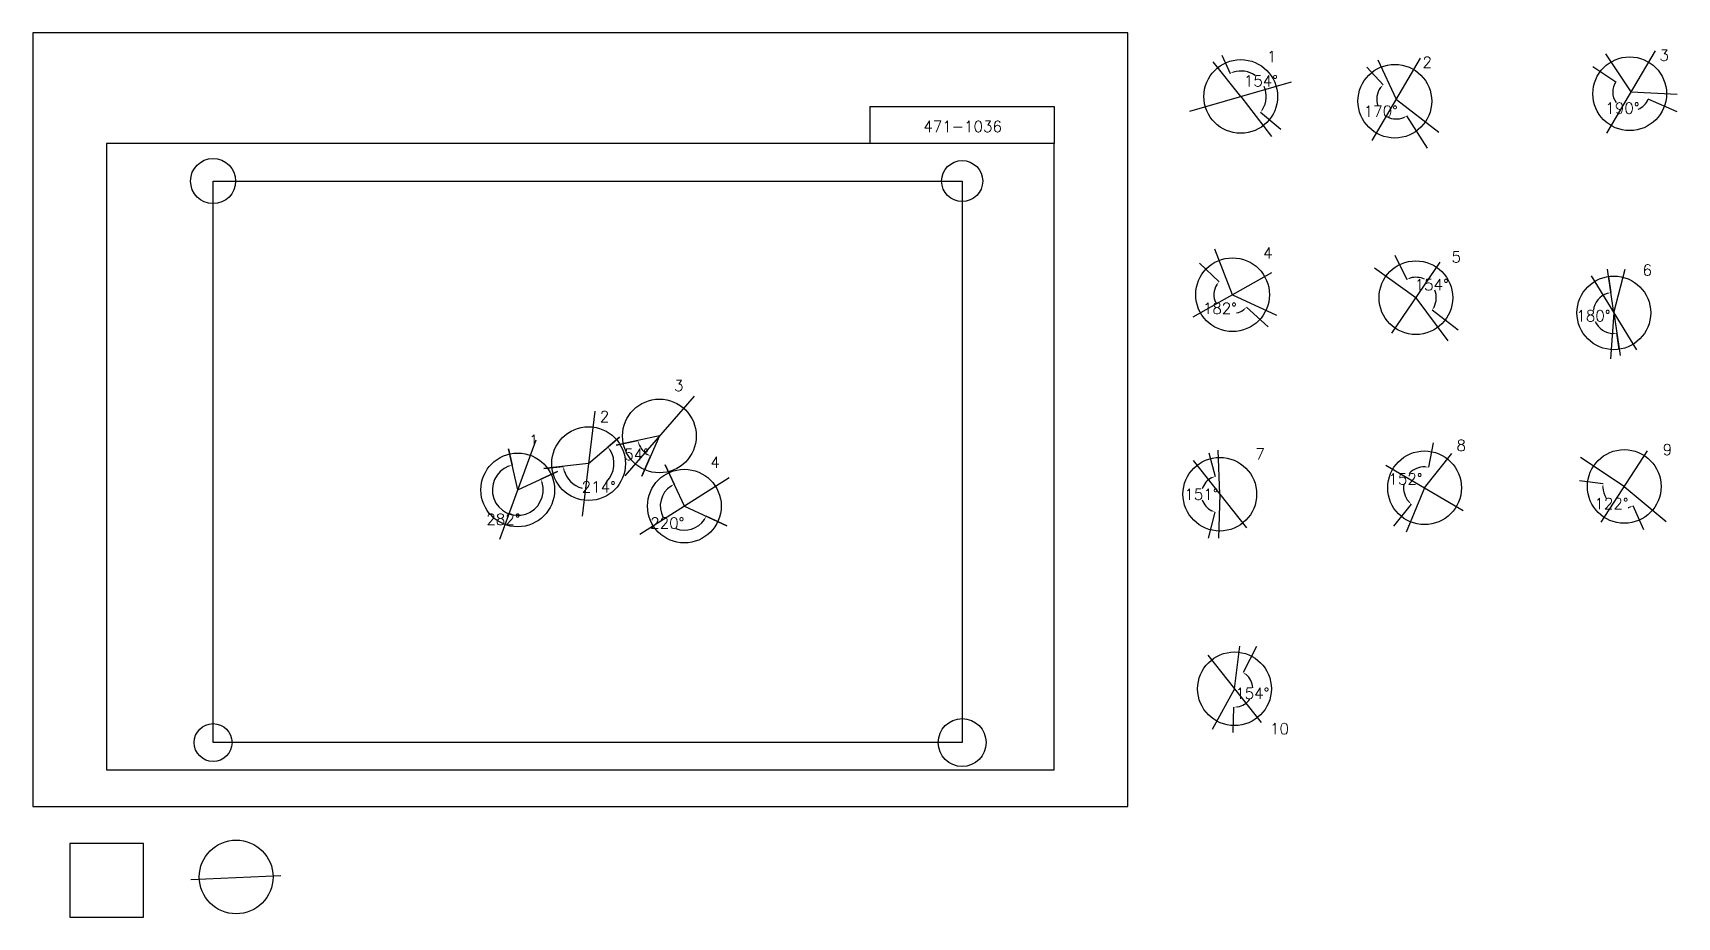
# Model space of a CAD drawing. Extents: x 0 to 2230150, y -150000 to 1050000.
import ezdxf

# ---------------------------------------------------------------- set-up
doc = ezdxf.new("R2010")
doc.units = 0
doc.header["$MEASUREMENT"] = 0
doc.layers.get('0').update_dxf_attribs({"linetype": 'CONTINUOUS'})
doc.layers.get('Defpoints').update_dxf_attribs({"linetype": 'CONTINUOUS'})
for name, color, linetype in [('_0-0_', 7, 'CONTINUOUS'), ('_0-1_V-nasSTD', 7, 'CONTINUOUS'), ('_0-2_番号', 7, 'CONTINUOUS'), ('ADD_LINE', 7, 'CONTINUOUS'), ('文字', 7, 'CONTINUOUS'), ('画像', 7, 'CONTINUOUS')]:
    doc.layers.add(name, color=color, linetype=linetype)
doc.layers.add('位置合わせ用', color=7, linetype='CONTINUOUS', plot=False)
doc.styles.get("Standard").update_dxf_attribs({"font": 'txt', "height": 15000, "bigfont": 'bigfont.shx'})
doc.dimstyles.get("Standard").update_dxf_attribs({"dimtxt": 0.18, "dimasz": 0.18, "dimexe": 0.18, "dimexo": 0.0625, "dimgap": 0.09, "dimtad": 0, "dimtih": 1, "dimtoh": 1, "dimdec": 4, "dimzin": 0, "dimdsep": 46, "dimtxsty": 'Standard', "dimcen": 0.09, "dimadec": 0, "dimazin": 0, "dimtfac": 1, "dimtdec": 4, "dimtofl": 0, "dimtmove": 0, "dimatfit": 3, "dimfxl": 1, "dimtolj": 1, "dimtzin": 0, "dimarcsym": 0})
picture_1 = doc.add_image_def('image1.jpg', size_in_pixel=(800, 600))

# ---------------------------------------------------------------- blocks, each defined once
blk = doc.blocks.new('-000-CCURVE_ORG002')
at = {"layer": '_0-0_', "color": 5, "linetype": 'Continuous'}
for p, q in [((30, -10), (10, -10)), ((10, -10), (10, -30)), ((30, -30), (30, -10)), ((10, -30), (30, -30))]:
    blk.add_line(p, q, dxfattribs=at)
blk = doc.blocks.new('-008-$$ATRU$$11$$背景色$$色$$0_0_0')
at = {"layer": '_0-2_番号'}
blk.add_blockref('-000-CCURVE_ORG002', (0, 0), dxfattribs=at)
blk = doc.blocks.new('*D27')
at = {"layer": 'ADD_LINE', "color": 0, "linetype": 'Continuous', "lineweight": -2}
for p, q in [((1612482, 1019756), (1623866, 995044)), ((1692790, 918934), (1664951, 941812))]:
    blk.add_line(p, q, dxfattribs=at)
for start, end in [(55.935441, 106.423298), (328.898292, 23.176446)]:
    blk.add_arc((1638300, 963714), 34496, start, end, dxfattribs=at)
at = {"layer": 'ADD_LINE', "color": 0}
for points in [[(1628254, 997582), (1628840, 996022), (1623866, 995045)], [(1667157, 946376), (1668518, 945414), (1664951, 941812)]]:
    blk.add_solid(points, dxfattribs=at)
at = {"layer": 'Defpoints', "color": 0}
for p in [(1612482, 1019756), (1638300, 963714), (1672046, 970868), (1692790, 918934)]:
    blk.add_point(p, dxfattribs=at)
at = {"layer": 'ADD_LINE', "color": 0, "linetype": 'Continuous', "insert": (1665608, 984790), "char_height": 15000, "attachment_point": 5}
blk.add_mtext('\\A1;154%%d', dxfattribs=at)
blk = doc.blocks.new('*D28')
at = {"color": 0, "linetype": 'Continuous', "lineweight": -2}
for p, q in [((1809179, 1003391), (1831324, 979396)), ((1891517, 893504), (1863720, 937271))]:
    blk.add_line(p, q, dxfattribs=at)
for start, end in [(143.458517, 199.177328), (242.968088, 291.666013)]:
    blk.add_arc((1849418, 959791), 26678, start, end, dxfattribs=at)
at = {"color": 0}
for points in [[(1828604, 975119), (1827364, 976233), (1831324, 979396)], [(1859646, 934256), (1858888, 935740), (1863721, 937271)]]:
    blk.add_solid(points, dxfattribs=at)
at = {"layer": 'Defpoints', "color": 0}
for p in [(1809179, 1003391), (1849418, 959791), (1823088, 955491), (1891518, 893504)]:
    blk.add_point(p, dxfattribs=at)
at = {"color": 0, "linetype": 'Continuous', "insert": (1828270, 943528), "char_height": 15000, "attachment_point": 5}
blk.add_mtext('\\A1;170%%d', dxfattribs=at)
blk = doc.blocks.new('*D31')
at = {"layer": 'ADD_LINE', "color": 0, "linetype": 'Continuous', "lineweight": -2}
for p, q in [((2115662, 1004203), (2146913, 983688)), ((2230150, 942907), (2190978, 959896))]:
    blk.add_line(p, q, dxfattribs=at)
for start, end in [(146.716384, 215.556167), (291.744567, 336.55299)]:
    blk.add_arc((2167922, 969896), 25131, start, end, dxfattribs=at)
at = {"layer": 'ADD_LINE', "color": 0}
for points in [[(2146913, 983688), (2146913, 983688), (2146913, 983688)], [(2190978, 959896), (2190978, 959896), (2190978, 959896)]]:
    blk.add_solid(points, dxfattribs=at)
at = {"layer": 'Defpoints', "color": 0}
for p in [(2115662, 1004204), (2167922, 969896), (2146156, 957332), (2230150, 942907)]:
    blk.add_point(p, dxfattribs=at)
at = {"layer": 'ADD_LINE', "color": 0, "linetype": 'Continuous', "insert": (2155982, 947782), "char_height": 15000, "attachment_point": 5}
blk.add_mtext('\\A1;190%%d', dxfattribs=at)
blk = doc.blocks.new('*D492')
at = {"color": 0, "linetype": 'Continuous', "lineweight": -2}
for p, q in [((1582560, 737261), (1608834, 712185)), ((1675657, 651191), (1646046, 677753))]:
    blk.add_line(p, q, dxfattribs=at)
for start, end in [(147.654398, 205.986177), (282.024317, 306.788949)]:
    blk.add_arc((1627174, 694681), 25352, start, end, dxfattribs=at)
at = {"color": 0}
for points in [[(1606412, 707733), (1605099, 708759), (1608834, 712185)], [(1642919, 673763), (1641794, 674993), (1646046, 677753)]]:
    blk.add_solid(points, dxfattribs=at)
at = {"layer": 'Defpoints', "color": 0}
for p in [(1582560, 737262), (1627174, 694681), (1602920, 687300), (1675658, 651190)]:
    blk.add_point(p, dxfattribs=at)
at = {"color": 0, "linetype": 'Continuous', "insert": (1609955, 676073), "char_height": 15000, "attachment_point": 5}
blk.add_mtext('\\A1;182%%d', dxfattribs=at)
blk = doc.blocks.new('*D493')
at = {"color": 0, "linetype": 'Continuous', "lineweight": -2}
for p, q in [((1847215, 748386), (1863522, 715452)), ((1933285, 646506), (1897834, 673710))]:
    blk.add_line(p, q, dxfattribs=at)
for start, end in [(64.877904, 105.999917), (332.840982, 21.383423)]:
    blk.add_arc((1875830, 690596), 27737, start, end, dxfattribs=at)
at = {"color": 0}
for points in [[(1867883, 718035), (1868485, 716481), (1863522, 715453)], [(1899804, 678380), (1901213, 677489), (1897835, 673710)]]:
    blk.add_solid(points, dxfattribs=at)
at = {"layer": 'Defpoints', "color": 0}
for p in [(1847214, 748386), (1887525, 715747), (1875830, 690596), (1933286, 646506)]:
    blk.add_point(p, dxfattribs=at)
at = {"color": 0, "linetype": 'Continuous', "insert": (1897257, 708209), "char_height": 15000, "attachment_point": 5}
blk.add_mtext('\\A1;154%%d', dxfattribs=at)
blk = doc.blocks.new('*D494')
at = {"color": 0, "linetype": 'Continuous', "lineweight": -2}
for p, q in [((2097719, 442479), (2129651, 438247)), ((2185031, 375777), (2170441, 407971))]:
    blk.add_line(p, q, dxfattribs=at)
for start, end in [(182.32444, 213.011449), (280.28229, 284.506363)]:
    blk.add_arc((2158450, 434431), 29051, start, end, dxfattribs=at)
at = {"color": 0}
for points in [[(2130255, 433215), (2128590, 433290), (2129651, 438247)], [(2166004, 405520), (2165449, 407092), (2170441, 407970)]]:
    blk.add_solid(points, dxfattribs=at)
at = {"layer": 'Defpoints', "color": 0}
for p in [(2097719, 442479), (2158450, 434431), (2134111, 418569), (2185032, 375776)]:
    blk.add_point(p, dxfattribs=at)
at = {"color": 0, "linetype": 'Continuous', "insert": (2141135, 411104), "char_height": 15000, "attachment_point": 5}
blk.add_mtext('\\A1;122%%d', dxfattribs=at)
blk = doc.blocks.new('*D495')
at = {"color": 0, "linetype": 'Continuous', "lineweight": -2}
for p, q in [((1899485, 493442), (1893065, 460614)), ((1845899, 380648), (1869761, 410403))]:
    blk.add_line(p, q, dxfattribs=at)
for start, end in [(88.997379, 136.834749), (170.916699, 221.208715)]:
    blk.add_arc((1887594, 432640), 28505, start, end, dxfattribs=at)
at = {"color": 0}
for points in [[(1888005, 460311), (1888181, 461969), (1893065, 460615)], [(1865573, 413259), (1866726, 414463), (1869761, 410403)]]:
    blk.add_solid(points, dxfattribs=at)
at = {"layer": 'Defpoints', "color": 0}
for p in [(1899486, 493442), (1869381, 454567), (1887594, 432640), (1845899, 380648)]:
    blk.add_point(p, dxfattribs=at)
at = {"color": 0, "linetype": 'Continuous', "insert": (1861739, 444640), "char_height": 15000, "attachment_point": 5}
blk.add_mtext('\\A1;152%%d', dxfattribs=at)
blk = doc.blocks.new('*D496')
at = {"color": 0, "linetype": 'Continuous', "lineweight": -2}
for p, q in [((1594921, 479957), (1603443, 448007)), ((1594453, 364310), (1603625, 399771))]:
    blk.add_line(p, q, dxfattribs=at)
for start, end in [(116.442259, 162.722612), (197.730428, 243.989803)]:
    blk.add_arc((1609870, 423913), 24936, start, end, dxfattribs=at)
at = {"color": 0}
for points in [[(1599060, 445461), (1598471, 447020), (1603443, 448007)], [(1598646, 400720), (1599223, 402284), (1603625, 399771)]]:
    blk.add_solid(points, dxfattribs=at)
at = {"layer": 'Defpoints', "color": 0}
for p in [(1594921, 479958), (1587247, 434403), (1609870, 423913), (1594453, 364310)]:
    blk.add_point(p, dxfattribs=at)
at = {"color": 0, "linetype": 'Continuous', "insert": (1584933, 423819), "char_height": 15000, "attachment_point": 5}
blk.add_mtext('\\A1;151%%d', dxfattribs=at)
blk = doc.blocks.new('*D497')
at = {"color": 0, "linetype": 'Continuous', "lineweight": -2}
for p, q in [((2137280, 719501), (2140368, 697666)), ((2151611, 620534), (2148379, 642348))]:
    blk.add_line(p, q, dxfattribs=at)
for start, end in [(108.314688, 172.816777), (204.310121, 268.164898)]:
    blk.add_arc((2144282, 669994), 27948, start, end, dxfattribs=at)
at = {"color": 0}
for points in [[(2135690, 695715), (2135310, 697337), (2140368, 697666)], [(2143435, 641228), (2143339, 642892), (2148379, 642348)]]:
    blk.add_solid(points, dxfattribs=at)
at = {"layer": 'Defpoints', "color": 0}
for p in [(2137280, 719501), (2144282, 669994), (2122350, 652671), (2151611, 620534)]:
    blk.add_point(p, dxfattribs=at)
at = {"color": 0, "linetype": 'Continuous', "insert": (2116623, 665988), "char_height": 15000, "attachment_point": 5}
blk.add_mtext('\\A1;180%%d', dxfattribs=at)
blk = doc.blocks.new('*D662')
at = {"color": 0, "linetype": 'Continuous', "lineweight": -2}
for p, q in [((1659684, 217062), (1641346, 182000)), ((1628066, 100544), (1629066, 134978))]:
    blk.add_line(p, q, dxfattribs=at)
for start, end in [(2.755917, 50.881259), (279.845571, 326.395586)]:
    blk.add_arc((1629789, 159904), 24936, start, end, dxfattribs=at)
at = {"color": 0}
for points in [[(1645980, 179947), (1645064, 178555), (1641346, 182001)], [(1633993, 136166), (1634112, 134504), (1629066, 134978)]]:
    blk.add_solid(points, dxfattribs=at)
at = {"layer": 'Defpoints', "color": 0}
for p in [(1659684, 217062), (1629789, 159904), (1648804, 143771), (1628066, 100544)]:
    blk.add_point(p, dxfattribs=at)
at = {"color": 0, "linetype": 'Continuous', "insert": (1653916, 153603), "char_height": 15000, "attachment_point": 5}
blk.add_mtext('\\A1;154%%d', dxfattribs=at)
blk = doc.blocks.new('*D665')
at = {"layer": 'ADD_LINE', "color": 0, "linetype": 'Continuous', "lineweight": -2}
for p, q in [((791131, 490517), (820565, 496755)), ((825793, 448564), (837728, 475624))]:
    blk.add_line(p, q, dxfattribs=at)
blk.add_arc((849778, 502947), 29863, 201.571694, 236.596269, dxfattribs=at)
at = {"layer": 'ADD_LINE', "color": 0}
for points in [[(822805, 492208), (821209, 491728), (820565, 496755)], [(832939, 477286), (833737, 478749), (837728, 475624)]]:
    blk.add_solid(points, dxfattribs=at)
at = {"layer": 'Defpoints', "color": 0}
for p in [(849778, 502947), (791130, 490516), (823928, 487996), (825793, 448564)]:
    blk.add_point(p, dxfattribs=at)
at = {"layer": 'ADD_LINE', "color": 0, "linetype": 'Continuous', "insert": (818836, 477816), "char_height": 15000, "attachment_point": 5}
blk.add_mtext('\\A1;54%%d', dxfattribs=at)
blk = doc.blocks.new('*D668')
at = {"layer": 'ADD_LINE', "color": 0, "linetype": 'Continuous', "lineweight": -2}
for p, q in [((857810, 463843), (869963, 437462)), ((941023, 380908), (913201, 393944))]:
    blk.add_line(p, q, dxfattribs=at)
for start, end in [(123.516053, 208.369657), (249.142577, 326.112953)]:
    blk.add_arc((883628, 407801), 32658, start, end, dxfattribs=at)
at = {"layer": 'ADD_LINE', "color": 0}
for points in [[(866001, 434301), (865190, 435757), (869963, 437463)], [(911464, 389182), (910014, 390003), (913201, 393944)]]:
    blk.add_solid(points, dxfattribs=at)
at = {"layer": 'Defpoints', "color": 0}
for p in [(857810, 463844), (851298, 403187), (883628, 407801), (941023, 380908)]:
    blk.add_point(p, dxfattribs=at)
at = {"layer": 'ADD_LINE', "color": 0, "linetype": 'Continuous', "insert": (860461, 384783), "char_height": 15000, "attachment_point": 5}
blk.add_mtext('\\A1;220%%d', dxfattribs=at)
blk = doc.blocks.new('*D671')
at = {"layer": 'ADD_LINE', "color": 0, "linetype": 'Continuous', "lineweight": -2}
for p, q in [((795602, 501290), (779923, 487869)), ((693232, 458664), (719435, 461599))]:
    blk.add_line(p, q, dxfattribs=at)
for start, end in [(315.588513, 32.249928), (194.701778, 255.291783)]:
    blk.add_arc((753716, 465438), 34496, start, end, dxfattribs=at)
at = {"layer": 'ADD_LINE', "color": 0}
for points in [[(783561, 484340), (782219, 483351), (779923, 487869)], [(721169, 456836), (719531, 456531), (719435, 461599)]]:
    blk.add_solid(points, dxfattribs=at)
at = {"layer": 'Defpoints', "color": 0}
for p in [(795602, 501290), (693232, 458664), (753716, 465438), (746415, 431724)]:
    blk.add_point(p, dxfattribs=at)
at = {"layer": 'ADD_LINE', "color": 0, "linetype": 'Continuous', "insert": (767458, 433798), "char_height": 15000, "attachment_point": 5}
blk.add_mtext('\\A1;214%%d', dxfattribs=at)
blk = doc.blocks.new('*D674')
at = {"layer": 'ADD_LINE', "color": 0, "linetype": 'Continuous', "lineweight": -2}
for p, q in [((644985, 485364), (649991, 463391)), ((711500, 454917), (688907, 444360))]:
    blk.add_line(p, q, dxfattribs=at)
blk.add_arc((657655, 429758), 34496, 111.147701, 16.732137, dxfattribs=at)
at = {"layer": 'ADD_LINE', "color": 0}
for points in [[(645453, 461133), (644966, 462727), (649991, 463392)], [(691468, 439986), (689911, 439392), (688907, 444361)]]:
    blk.add_solid(points, dxfattribs=at)
at = {"layer": 'Defpoints', "color": 0}
for p in [(644985, 485364), (711500, 454917), (657655, 429758), (670003, 397548)]:
    blk.add_point(p, dxfattribs=at)
at = {"layer": 'ADD_LINE', "color": 0, "linetype": 'Continuous', "insert": (638107, 389786), "char_height": 15000, "attachment_point": 5}
blk.add_mtext('\\A1;282%%d', dxfattribs=at)

msp = doc.modelspace()

# ---------------------------------------------------------------- linework, layer by layer
at = {"layer": '_0-1_V-nasSTD', "color": 7, "linetype": 'Continuous'}
for p, q in [((1485000, 1050000), (0, 1050000)), ((0, 1050000), (0, 0)), ((1485000, 1050000), (0, 1050000)), ((0, 1050000), (0, 0)), ((1485000, 0), (1485000, 1050000)), ((1485000, 0), (1485000, 1050000)), ((1135000, 950000), (1135000, 900000)), ((1135000, 950000), (1385000, 950000)), ((1385000, 950000), (1385000, 900000)), ((1385000, 900000), (100000, 900000)), ((100000, 900000), (100000, 50000)), ((1385000, 50000), (1385000, 900000)), ((100000, 50000), (1385000, 50000)), ((0, 0), (1485000, 0)), ((0, 0), (1485000, 0))]:
    msp.add_line(p, q, dxfattribs=at)
at = {"layer": 'ADD_LINE', "color": 5, "linetype": 'Continuous'}
for p, q in [((1638300.12759, 963713.94411), (1600657, 1010465.5)), ((1849417.68706, 959791.40858), (1824731.61592, 1013095)), ((2167921.53926, 969895.92252), (2133337.061, 1021586.01265)), ((1638300.12759, 963713.94411), (1680185.5, 909330)), ((1849417.68706, 959791.40858), (1907070.5, 915461)), ((2167921.53926, 969895.92252), (2230150.4375, 966693.63309)), ((1627173.85936, 694681.42053), (1603053, 756584)), ((1875829.60478, 690595.69901), (1819695, 730821)), ((2144282.17651, 669993.66595), (2135874.84661, 729434.5)), ((2144282.17651, 669993.66595), (2159881.11393, 729434.5)), ((1627173.85936, 694681.42053), (1686782, 666999.5)), ((1875829.60478, 690595.69901), (1919233, 631868.5)), ((2144282.17651, 669993.66595), (2139973.5, 607862)), ((2144282.17651, 669993.66595), (2152852.5, 612158.5)), ((753716.25, 465437.94411), (795601.62241, 501289.89561)), ((849778.25, 502947.44411), (791130.5, 490516.5)), ((849778.25, 502947.44411), (825792.86714, 448563.5)), ((657654.75, 429757.94411), (644985, 485364)), ((1609869.59541, 423912.59025), (1607859.5021, 483624.43754)), ((1887594.19761, 432639.77192), (1924592.5, 479202.5)), ((2158449.59821, 434430.75199), (2099218, 473956.5)), ((657654.75, 429757.94411), (711500, 454917)), ((753716.25, 465437.94411), (693231.5, 458664.5)), ((883628.25, 407800.94411), (857809.64857, 463843.44323)), ((1609869.59541, 423912.59025), (1608159.50179, 364310.06247)), ((1887594.19761, 432639.77192), (1862762, 372404)), ((2158449.59821, 434430.75199), (2215384.5, 387018.5)), ((883628.25, 407800.94411), (941023, 380907.5)), ((1629789, 159904), (1636845.5, 217647.28885)), ((1629789, 159904), (1599375.79815, 104642.5))]:
    msp.add_line(p, q, dxfattribs=at)
at = {"layer": 'ADD_LINE', "color": 1, "linetype": 'Continuous'}
for p, q in [((1816519.43706, 903878.65858), (1882315.93706, 1015704.15858)), ((2135023.28926, 913983.17252), (2200819.78926, 1025808.67252)), ((1569397.37759, 943664.44411), (1707202.87759, 983763.44411)), ((1843082.10478, 642335.94901), (1908577.10478, 738855.44901)), ((1573690.48436, 664418.92053), (1680657.23436, 724943.92053)), ((2113351.05151, 720119.29095), (2175213.30151, 619868.04095)), ((762258.77855, 536688.18351), (745173.72145, 394187.70472)), ((896791.78233, 557162.7481), (802764.71767, 448732.14013)), ((682291.43286, 497156.79622), (633018.06714, 362359.092)), ((1573599.84541, 469670.84025), (1646139.34541, 378154.34025)), ((2126994.59821, 386171.00199), (2189904.59821, 482690.50199)), ((944185.3203, 446303.05632), (823071.1797, 369298.83191)), ((1835025.69761, 463233.02192), (1940162.69761, 402046.52192)), ((1593519.25, 205662.25), (1666058.75, 114145.75)), ((214262.32302, -98799.56876), (336470.78129, -93322.43898))]:
    msp.add_line(p, q, dxfattribs=at)
at = {"layer": 'ADD_LINE', "color": 5, "linetype": 'ByBlock'}
for centre in [(1638300.12759, 963713.94411), (1847299.84098, 957259.81804), (2165803.69318, 967364.33199), (1627173.85936, 694681.42053), (1875829.60478, 690595.69901), (2144282.17651, 669993.66595), (849778.25, 502947.44411), (753716.25, 465437.94411), (657654.75, 429757.94411), (1609869.59541, 423912.59025), (1887594.19761, 432639.77192), (2158449.59821, 434430.75199), (883628.25, 407800.94411), (1629789, 159904), (275704.61091, -95468.83904)]:
    msp.add_circle(centre, 50000, dxfattribs=at)
at = {"layer": '位置合わせ用', "color": 5, "linetype": 'Continuous'}
for centre, radius in [((244424.4, 848880.595), 30579.2687), ((1260424.4, 848880.595), 27848.33235), ((244424.4, 86880.595), 25672.78835), ((1260424.4, 86880.595), 32483.49996)]:
    msp.add_circle(centre, radius, dxfattribs=at)

# ---------------------------------------------------------------- block references
at = {"layer": '_0-0_', "xscale": 5000, "yscale": 5000, "zscale": 5000}
msp.add_blockref('-008-$$ATRU$$11$$背景色$$色$$0_0_0', (0, 0), dxfattribs=at)

# ---------------------------------------------------------------- texts
at = {"layer": '文字', "color": 5, "linetype": 'Continuous'}
for s, p in [('3', (2206162.5, 1012123.5)), ('1', (1673664.84659, 1010338.61449)), ('2', (1884735.5, 1002469.5)), ('4', (1668695.5, 743754)), ('5', (1924216.5, 738393)), ('6', (2183311.5, 720524.5)), ('3', (869618, 563837.5)), ('2', (768982, 521753.5)), ('1', (672920, 489733)), ('8', (1930840.69761, 482615.93968)), ('9', (2210625.69761, 476897.98348)), ('4', (918992.969, 459541.83942)), ('7', (1657991.59541, 471180.02727)), ('10', (1677911, 98195.5))]:
    msp.add_text(s, height=15000, dxfattribs=at).set_placement(p)
at = {"layer": '文字', "linetype": 'Continuous'}
msp.add_text('471-1036', height=15000, dxfattribs=at).set_placement((1207698.06436, 915464.91089))

# ---------------------------------------------------------------- dimensions: what is measured, and where the dimension line sits
at = {"color": 5, "linetype": 'Continuous'}
for base, center, p1, p2, picture, middle in [((1823088.23526, 955490.96023), (1849417.68706, 959791.40858), (1809178.77504, 1003391.05715), (1891517.5, 893504), '*D28', (1828269.9978, 943527.67201)), ((1602919.66927, 687300.1765), (1627173.85936, 694681.42053), (1582560, 737261.5), (1675657.5, 651190.5), '*D492', (1609955.37168, 676073.03042)), ((1887525.02456, 715746.55986), (1875829.60478, 690595.69901), (1847214.5, 748386.5), (1933285.5, 646506), '*D493', (1897256.73514, 708208.95339)), ((2122350.14113, 652670.99813), (2144282.17651, 669993.66595), (2137279.85621, 719500.91301), (2151611.40936, 620533.75951), '*D497', (2116622.71578, 665988.26601)), ((1869381.14317, 454567.03326), (1887594.19761, 432639.77192), (1899485.5, 493442.5), (1845899, 380648), '*D495', (1861738.50652, 444639.91276)), ((1587247.09662, 434402.94997), (1609869.59541, 423912.59025), (1594921, 479957.5), (1594452.55209, 364310), '*D496', (1584933.35154, 423818.56891)), ((2134111.47282, 418568.6119), (2158449.59821, 434430.75199), (2097719, 442479), (2185031.5, 375776.5), '*D494', (2141135.0292, 411103.5675)), ((1648803.90553, 143771.4718), (1629789, 159904), (1659684.47103, 217061.94462), (1628066.5, 100544), '*D662', (1653916.18486, 153602.8851))]:
    dim = msp.add_angular_dim_3p(base=base, center=center, p1=p1, p2=p2, dimstyle='Standard', override={"dimasz": 5000, "dimtmove": 2}, dxfattribs=at)
    dim.commit()
    dim.dimension.update_dxf_attribs({"geometry": picture, "text_midpoint": middle})
at = {"layer": 'ADD_LINE', "color": 5, "linetype": 'Continuous'}
for base, center, p1, p2, override, picture, middle in [((1672045.78438, 970867.8893), (1638300.12759, 963713.94411), (1612481.5, 1019756.5), (1692790, 918933.5), {"dimasz": 5000, "dimtmove": 2}, '*D27', (1665608.30751, 984790.2719)), ((2146156.07889, 957332.10205), (2167921.53926, 969895.92252), (2115661.5, 1004203.5), (2230150.5, 942906.93528), {"dimtmove": 2}, '*D31', (2155981.84538, 947781.93238)), ((746414.97597, 431723.85683), (753716.25, 465437.94411), (693231.5, 458664.5), (795601.62241, 501289.89561), {"dimasz": 5000, "dimtmove": 2}, '*D671', (767458.01574, 433797.58763)), ((823928.119, 487995.73634), (849778.25, 502947.44411), (791130.5, 490516.5), (825792.86714, 448563.5), {"dimasz": 5000, "dimtmove": 2}, '*D665', (818835.89162, 477815.63238)), ((670002.64628, 397548.04282), (657654.75, 429757.94411), (644985, 485364), (711500, 454917), {"dimasz": 5000, "dimtmove": 2}, '*D674', (638107.22518, 389786.01523)), ((851297.7822, 403187.28186), (883628.25, 407800.94411), (857809.62241, 463843.5), (941023, 380907.5), {"dimasz": 5000, "dimtmove": 2}, '*D668', (860460.91392, 384783.13435))]:
    dim = msp.add_angular_dim_3p(base=base, center=center, p1=p1, p2=p2, dimstyle='Standard', override=override, dxfattribs=at)
    dim.commit()
    dim.dimension.update_dxf_attribs({"geometry": picture, "text_midpoint": middle})

# ---------------------------------------------------------------- pictures from other files: only their frames are drawn
at = {"layer": '画像', "color": 5, "linetype": 'Continuous'}
image = msp.add_image(picture_1, insert=(244424.4, 86880.595), size_in_units=(1016000, 762000), dxfattribs=at)
image.dxf.flags = 7

doc.saveas('drawing.dxf')
